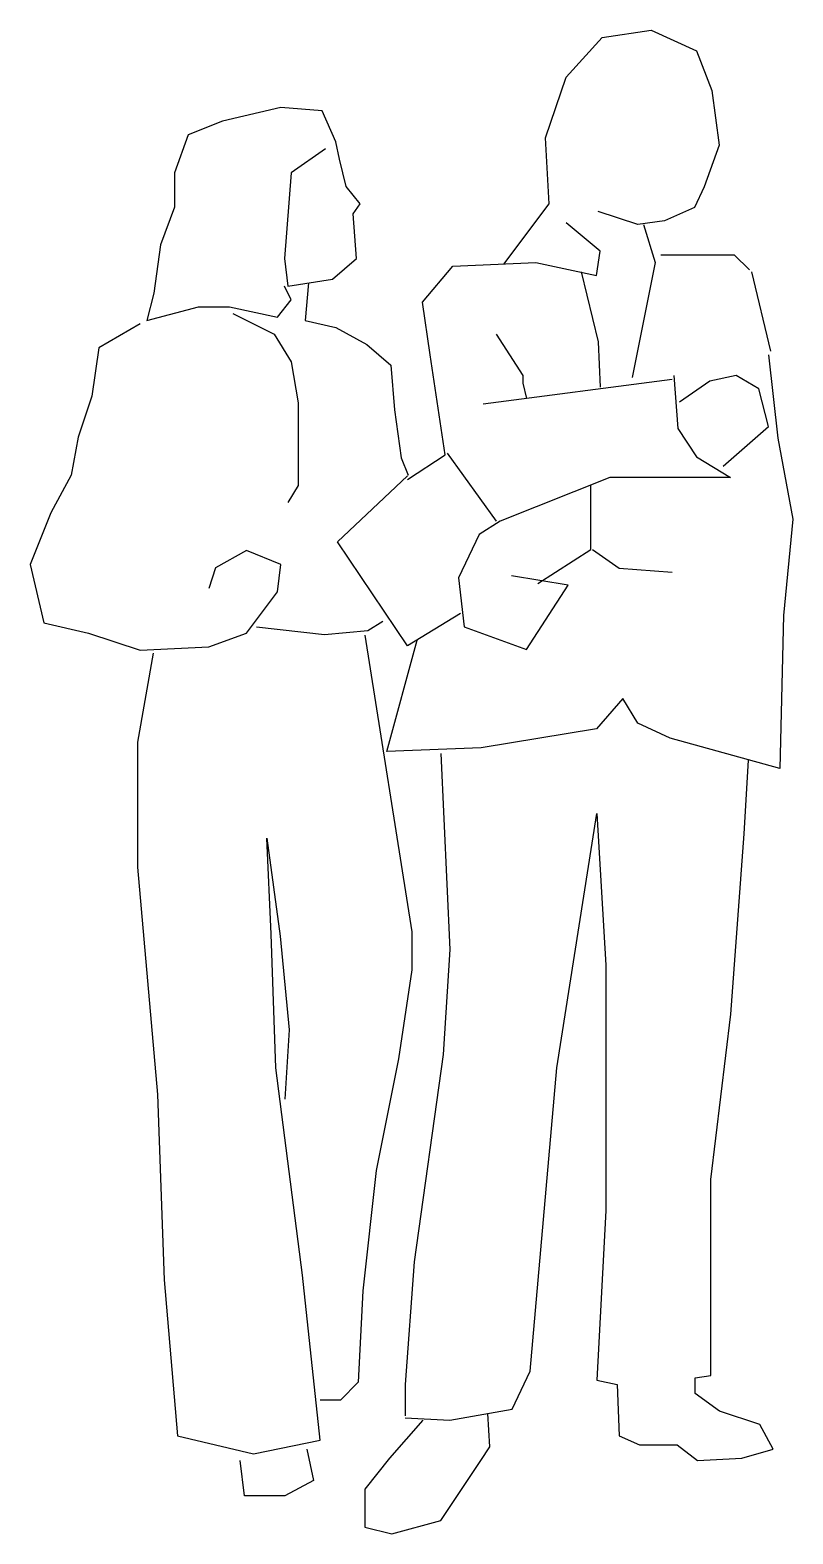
# Model space of a CAD drawing. Header units: millimetres. Extents: x -1587.8 to -1586.9, y 1787.56 to 1789.34.
import ezdxf

# ---------------------------------------------------------------- set-up
doc = ezdxf.new("R2010")
doc.units = ezdxf.units.MM
doc.header["$LTSCALE"] = 10
doc.layers.add('Humanos', color=2, linetype='Continuous')

msp = doc.modelspace()

# ---------------------------------------------------------------- linework, layer by layer
at = {"layer": 'Humanos'}
for p, q in [((-1587.1271, 1789.3325), (-1587.0689, 1789.3415)), ((-1587.0689, 1789.3415), (-1587.0152, 1789.3169)), ((-1587.1696, 1789.2855), (-1587.1271, 1789.3325)), ((-1587.0152, 1789.3169), (-1586.9973, 1789.2699)), ((-1587.1942, 1789.214), (-1587.1696, 1789.2855)), ((-1586.9973, 1789.2699), (-1586.9884, 1789.205)), ((-1587.5074, 1789.2498), (-1587.5766, 1789.2335)), ((-1587.4586, 1789.2457), (-1587.5074, 1789.2498)), ((-1587.5766, 1789.2335), (-1587.6173, 1789.2172)), ((-1587.4423, 1789.2091), (-1587.4586, 1789.2457)), ((-1587.6173, 1789.2172), (-1587.6336, 1789.1724)), ((-1587.1897, 1789.1357), (-1587.1942, 1789.214)), ((-1587.4545, 1789.2009), (-1587.4952, 1789.1724)), ((-1587.4382, 1789.1887), (-1587.4423, 1789.2091)), ((-1586.9884, 1789.205), (-1587.0063, 1789.1558)), ((-1587.4301, 1789.1562), (-1587.4382, 1789.1887)), ((-1587.6336, 1789.1724), (-1587.6336, 1789.1318)), ((-1587.4952, 1789.1724), (-1587.5034, 1789.0707)), ((-1587.4138, 1789.1358), (-1587.4301, 1789.1562)), ((-1587.0063, 1789.1558), (-1587.0175, 1789.1312)), ((-1587.6336, 1789.1318), (-1587.6499, 1789.087)), ((-1587.422, 1789.1236), (-1587.4138, 1789.1358)), ((-1587.2434, 1789.0641), (-1587.1897, 1789.1357)), ((-1587.0846, 1789.111), (-1587.1316, 1789.1267)), ((-1587.0175, 1789.1312), (-1587.0533, 1789.1155)), ((-1587.4179, 1789.0707), (-1587.422, 1789.1236)), ((-1587.1293, 1789.0797), (-1587.1696, 1789.1133)), ((-1587.0533, 1789.1155), (-1587.0846, 1789.111)), ((-1587.0779, 1789.111), (-1587.0644, 1789.0663)), ((-1587.6499, 1789.087), (-1587.658, 1789.03)), ((-1587.1338, 1789.0506), (-1587.1293, 1789.0797)), ((-1587.0577, 1789.0753), (-1586.9705, 1789.0753)), ((-1586.9705, 1789.0753), (-1586.9526, 1789.0574)), ((-1587.5034, 1789.0707), (-1587.4993, 1789.0381)), ((-1587.4464, 1789.0463), (-1587.4179, 1789.0707)), ((-1587.3396, 1789.0193), (-1587.3038, 1789.0618)), ((-1587.3038, 1789.0618), (-1587.2054, 1789.0663)), ((-1587.2054, 1789.0663), (-1587.1338, 1789.0506)), ((-1587.1517, 1789.0551), (-1587.1316, 1788.9723)), ((-1587.0644, 1789.0663), (-1587.0913, 1788.9298)), ((-1586.9502, 1789.0552), (-1586.9278, 1788.9609)), ((-1587.4952, 1789.0219), (-1587.5034, 1789.0381)), ((-1587.4993, 1789.0381), (-1587.4464, 1789.0463)), ((-1587.4749, 1789.0422), (-1587.4789, 1788.9974)), ((-1587.658, 1789.03), (-1587.6661, 1788.9974)), ((-1587.5115, 1789.0015), (-1587.4952, 1789.0219)), ((-1587.3307, 1788.9567), (-1587.3396, 1789.0193)), ((-1587.6661, 1788.9974), (-1587.6051, 1789.0137)), ((-1587.6051, 1789.0137), (-1587.5685, 1789.0137)), ((-1587.5685, 1789.0137), (-1587.5115, 1789.0015)), ((-1587.5644, 1789.0056), (-1587.5156, 1788.9812)), ((-1587.6743, 1788.9934), (-1587.7231, 1788.9649)), ((-1587.4789, 1788.9974), (-1587.4423, 1788.9893)), ((-1587.4423, 1788.9893), (-1587.4057, 1788.969)), ((-1587.7231, 1788.9649), (-1587.7313, 1788.9079)), ((-1587.5156, 1788.9812), (-1587.4952, 1788.9486)), ((-1587.4057, 1788.969), (-1587.3772, 1788.9445)), ((-1587.2524, 1788.9813), (-1587.221, 1788.9321)), ((-1587.1316, 1788.9723), (-1587.1293, 1788.9186)), ((-1587.4952, 1788.9486), (-1587.4871, 1788.8998)), ((-1587.3128, 1788.8381), (-1587.3307, 1788.9567)), ((-1586.9302, 1788.9567), (-1586.919, 1788.8582)), ((-1587.3772, 1788.9445), (-1587.3731, 1788.8916)), ((-1587.221, 1788.9321), (-1587.221, 1788.9231)), ((-1587.0421, 1788.9321), (-1587.0376, 1788.8694)), ((-1586.9682, 1788.9321), (-1586.9996, 1788.9254)), ((-1586.9414, 1788.9164), (-1586.9682, 1788.9321)), ((-1587.0443, 1788.9276), (-1587.268, 1788.8985)), ((-1587.221, 1788.9231), (-1587.2166, 1788.9052)), ((-1586.9996, 1788.9254), (-1587.0354, 1788.9008)), ((-1586.9302, 1788.8717), (-1586.9414, 1788.9164)), ((-1587.7313, 1788.9079), (-1587.7475, 1788.8591)), ((-1587.4871, 1788.8998), (-1587.4871, 1788.8021)), ((-1587.3731, 1788.8916), (-1587.365, 1788.8347)), ((-1587.7475, 1788.8591), (-1587.7557, 1788.8143)), ((-1587.0376, 1788.8694), (-1587.0152, 1788.8359)), ((-1586.9839, 1788.8247), (-1586.9302, 1788.8717)), ((-1586.919, 1788.8582), (-1586.9011, 1788.762)), ((-1587.3105, 1788.8403), (-1587.2524, 1788.7598)), ((-1587.365, 1788.8347), (-1587.3568, 1788.8143)), ((-1587.3575, 1788.809), (-1587.3128, 1788.8381)), ((-1587.0152, 1788.8359), (-1586.9749, 1788.8113)), ((-1587.7557, 1788.8143), (-1587.7801, 1788.7695)), ((-1587.4403, 1788.7352), (-1587.3575, 1788.8135)), ((-1587.1181, 1788.8113), (-1587.2479, 1788.7598)), ((-1586.9749, 1788.8113), (-1587.1181, 1788.8113)), ((-1587.4871, 1788.8021), (-1587.4993, 1788.7818)), ((-1587.1405, 1788.7263), (-1587.1405, 1788.8023)), ((-1587.7801, 1788.7695), (-1587.8045, 1788.7085)), ((-1587.2479, 1788.7598), (-1587.2725, 1788.7441)), ((-1586.9011, 1788.762), (-1586.9123, 1788.6479)), ((-1587.3575, 1788.6122), (-1587.4403, 1788.7352)), ((-1587.2725, 1788.7441), (-1587.2971, 1788.6927)), ((-1587.5481, 1788.7248), (-1587.5848, 1788.7044)), ((-1587.5074, 1788.7085), (-1587.5481, 1788.7248)), ((-1587.2031, 1788.686), (-1587.1405, 1788.7263)), ((-1587.1383, 1788.7263), (-1587.1069, 1788.7039)), ((-1587.8045, 1788.7085), (-1587.7882, 1788.6393)), ((-1587.5848, 1788.7044), (-1587.5929, 1788.68)), ((-1587.5115, 1788.6759), (-1587.5074, 1788.7085)), ((-1587.1069, 1788.7039), (-1587.0443, 1788.6994)), ((-1587.2971, 1788.6927), (-1587.2904, 1788.6345)), ((-1587.1673, 1788.6837), (-1587.2345, 1788.6949)), ((-1587.2166, 1788.6077), (-1587.1673, 1788.6837)), ((-1587.5481, 1788.6271), (-1587.5115, 1788.6759)), ((-1587.2949, 1788.6502), (-1587.3575, 1788.6122)), ((-1586.9123, 1788.6479), (-1586.9168, 1788.4667)), ((-1587.7882, 1788.6393), (-1587.7353, 1788.6271)), ((-1587.7353, 1788.6271), (-1587.6743, 1788.6068)), ((-1587.5929, 1788.6108), (-1587.5481, 1788.6271)), ((-1587.5365, 1788.6345), (-1587.4559, 1788.6256)), ((-1587.4559, 1788.6256), (-1587.4045, 1788.6301)), ((-1587.4045, 1788.6301), (-1587.3866, 1788.6412)), ((-1587.2904, 1788.6345), (-1587.2166, 1788.6077)), ((-1587.6743, 1788.6068), (-1587.5929, 1788.6108)), ((-1587.4079, 1788.6246), (-1587.3525, 1788.2732)), ((-1587.3821, 1788.4869), (-1587.3463, 1788.6189)), ((-1587.6589, 1788.6034), (-1587.6774, 1788.4978)), ((-1587.1025, 1788.5495), (-1587.1338, 1788.5137)), ((-1587.0846, 1788.5204), (-1587.1025, 1788.5495)), ((-1587.0465, 1788.5025), (-1587.0846, 1788.5204)), ((-1587.1338, 1788.5137), (-1587.2703, 1788.4913)), ((-1586.9168, 1788.4667), (-1587.0465, 1788.5025)), ((-1587.6774, 1788.4978), (-1587.6774, 1788.3498)), ((-1587.2703, 1788.4913), (-1587.3821, 1788.4869)), ((-1587.3181, 1788.4846), (-1587.3076, 1788.2521)), ((-1586.9588, 1788.3895), (-1586.9536, 1788.4766)), ((-1587.1807, 1788.1121), (-1587.1332, 1788.4132)), ((-1587.1332, 1788.4132), (-1587.1226, 1788.2336)), ((-1587.5242, 1788.3842), (-1587.5083, 1788.2679)), ((-1587.5189, 1788.2706), (-1587.5242, 1788.3842)), ((-1586.9747, 1788.1755), (-1586.9588, 1788.3895)), ((-1587.6774, 1788.3498), (-1587.6536, 1788.0804)), ((-1587.5136, 1788.1121), (-1587.5189, 1788.2706)), ((-1587.3525, 1788.2732), (-1587.3525, 1788.2283)), ((-1587.5083, 1788.2679), (-1587.4978, 1788.157)), ((-1587.3076, 1788.2521), (-1587.3155, 1788.1279)), ((-1587.1226, 1788.2336), (-1587.1226, 1787.943)), ((-1587.3525, 1788.2283), (-1587.3683, 1788.1226)), ((-1586.9985, 1787.98), (-1586.9747, 1788.1755)), ((-1587.4978, 1788.157), (-1587.503, 1788.0751)), ((-1587.3155, 1788.1279), (-1587.3498, 1787.8822)), ((-1587.4819, 1787.8664), (-1587.5136, 1788.1121)), ((-1587.3683, 1788.1226), (-1587.3947, 1787.9906)), ((-1587.2124, 1787.7528), (-1587.1807, 1788.1121)), ((-1587.6536, 1788.0804), (-1587.6457, 1787.8611)), ((-1587.3947, 1787.9906), (-1587.4106, 1787.8479)), ((-1586.9985, 1787.7475), (-1586.9985, 1787.98)), ((-1587.1226, 1787.943), (-1587.1332, 1787.7422)), ((-1587.3498, 1787.8822), (-1587.3604, 1787.7369)), ((-1587.6457, 1787.8611), (-1587.6298, 1787.6762)), ((-1587.4608, 1787.6709), (-1587.4819, 1787.8664)), ((-1587.4106, 1787.8479), (-1587.4159, 1787.7396)), ((-1587.2336, 1787.7079), (-1587.2124, 1787.7528)), ((-1587.4159, 1787.7396), (-1587.437, 1787.7184)), ((-1587.3604, 1787.7369), (-1587.3604, 1787.7)), ((-1587.1332, 1787.7422), (-1587.1094, 1787.7369)), ((-1587.1094, 1787.7369), (-1587.1068, 1787.6762)), ((-1587.017, 1787.7449), (-1586.9985, 1787.7475)), ((-1587.017, 1787.7264), (-1587.017, 1787.7449)), ((-1587.437, 1787.7184), (-1587.4608, 1787.7184)), ((-1586.9879, 1787.7052), (-1587.017, 1787.7264)), ((-1587.3076, 1787.6947), (-1587.2336, 1787.7079)), ((-1587.26, 1787.663), (-1587.2626, 1787.7026)), ((-1586.9403, 1787.6894), (-1586.9879, 1787.7052)), ((-1587.3393, 1787.6947), (-1587.3789, 1787.6498)), ((-1587.3604, 1787.6973), (-1587.3076, 1787.6947)), ((-1586.9245, 1787.6603), (-1586.9403, 1787.6894)), ((-1587.6298, 1787.6762), (-1587.54, 1787.655)), ((-1587.54, 1787.655), (-1587.4608, 1787.6709)), ((-1587.1068, 1787.6762), (-1587.083, 1787.6656)), ((-1587.083, 1787.6656), (-1587.0381, 1787.6656)), ((-1587.0381, 1787.6656), (-1587.0143, 1787.6471)), ((-1587.5506, 1787.6049), (-1587.5559, 1787.6471)), ((-1587.4766, 1787.6603), (-1587.4687, 1787.6233)), ((-1587.3789, 1787.6498), (-1587.4079, 1787.6128)), ((-1587.3181, 1787.5758), (-1587.2706, 1787.6471)), ((-1587.2706, 1787.6471), (-1587.26, 1787.663)), ((-1587.0143, 1787.6471), (-1586.9615, 1787.6498)), ((-1586.9615, 1787.6498), (-1586.9245, 1787.6603)), ((-1587.4687, 1787.6233), (-1587.503, 1787.6049)), ((-1587.4079, 1787.6128), (-1587.4079, 1787.5679)), ((-1587.503, 1787.6049), (-1587.5506, 1787.6049)), ((-1587.3762, 1787.5599), (-1587.3181, 1787.5758)), ((-1587.4079, 1787.5679), (-1587.3762, 1787.5599))]:
    msp.add_line(p, q, dxfattribs=at)

doc.saveas('drawing.dxf')
